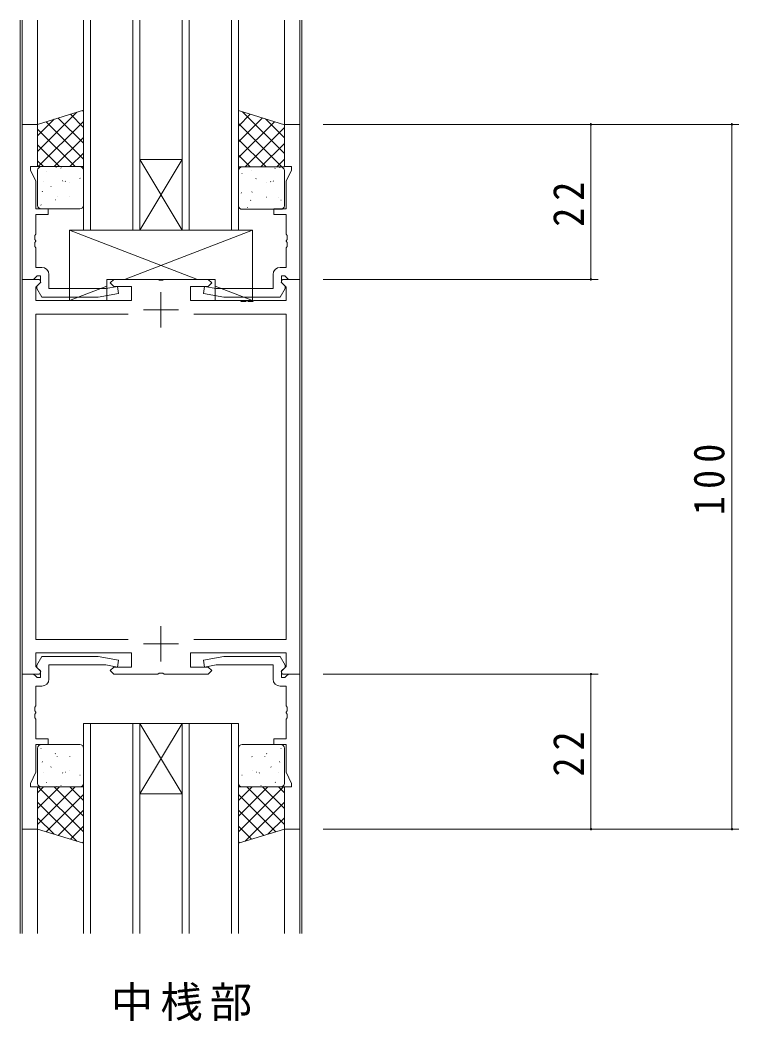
# Model space of a CAD drawing. Units: millimetres, scale not verified. Extents: x -567 to 567, y -403 to 403.
# Drawn here: x -238.1 to -136.1, y -118.8 to 23.2 of the extents above; entities that cross this region are included whole.
import ezdxf

# ---------------------------------------------------------------- set-up
doc = ezdxf.new("R2010")
doc.units = ezdxf.units.MM
doc.header["$LTSCALE"] = 2
doc.layers.add('0-2_USER1', color=7, linetype='Continuous')
for name, color, linetype, lineweight in [('0-3_YKK_11', 7, 'Continuous', 18), ('0-4_YKK_12', 2, 'Continuous', 18), ('0-5_YKK_13', 4, 'Continuous', 18), ('0-6_YKK_D', 6, 'Continuous', 18)]:
    doc.layers.add(name, color=color, linetype=linetype, lineweight=lineweight)
doc.styles.add('ＭＳ ゴシック', font='')
doc.styles.get('ＭＳ ゴシック').set_extended_font_data('MS Gothic')

msp = doc.modelspace()

# ---------------------------------------------------------------- linework, layer by layer
at = {"layer": '0-3_YKK_11'}
for p, q in [((-235.609, 8.39), (-237.809, 8.39)), ((-237.809, 8.39), (-237.809, -13.61)), ((-235.609, 2.39), (-235.609, 8.39)), ((-200.609, 8.39), (-198.409, 8.39)), ((-200.609, 2.39), (-200.609, 8.39)), ((-198.409, 8.39), (-198.409, -13.61)), ((-236.609, 2.39), (-235.609, 2.39)), ((-236.609, 1.89), (-236.609, 2.39)), ((-235.879, 0.325), (-236.609, 1.89)), ((-199.609, 2.39), (-200.609, 2.39)), ((-200.339, 0.325), (-199.609, 1.89)), ((-199.609, 1.89), (-199.609, 2.39)), ((-235.879, -3.61), (-235.879, 0.325)), ((-200.339, -3.61), (-200.339, 0.325)), ((-234.109, -3.61), (-235.879, -3.61)), ((-234.109, -4.41), (-234.109, -3.61)), ((-202.109, -3.61), (-200.339, -3.61)), ((-202.109, -4.41), (-202.109, -3.61)), ((-235.879, -4.41), (-234.109, -4.41)), ((-235.879, -7.201), (-235.879, -4.41)), ((-200.339, -4.41), (-202.109, -4.41)), ((-200.339, -7.201), (-200.339, -4.41)), ((-235.999, -7.385), (-235.879, -7.201)), ((-235.999, -7.934), (-235.999, -7.385)), ((-235.879, -8.118), (-235.999, -7.934)), ((-235.999, -8.385), (-235.879, -8.201)), ((-235.999, -8.934), (-235.999, -8.385)), ((-235.879, -8.201), (-235.879, -8.118)), ((-200.219, -7.385), (-200.339, -7.201)), ((-200.339, -8.118), (-200.219, -7.934)), ((-200.339, -8.201), (-200.339, -8.118)), ((-200.219, -8.385), (-200.339, -8.201)), ((-200.219, -7.934), (-200.219, -7.385)), ((-200.219, -8.934), (-200.219, -8.385)), ((-235.879, -9.118), (-235.999, -8.934)), ((-235.879, -11.91), (-235.879, -9.118)), ((-200.339, -9.118), (-200.219, -8.934)), ((-200.339, -11.91), (-200.339, -9.118)), ((-235.009, -11.91), (-235.879, -11.91)), ((-201.209, -11.91), (-200.339, -11.91)), ((-235.333, -13.61), (-237.809, -13.61)), ((-237.809, -13.61), (-237.809, -69.61)), ((-237.809, -13.61), (-236.179, -13.61)), ((-236.179, -13.61), (-235.879, -13.31)), ((-235.879, -13.31), (-235.679, -13.11)), ((-235.879, -14.704), (-235.173, -13.997)), ((-235.209, -14.06), (-235.709, -14.56)), ((-235.679, -13.11), (-235.209, -13.11)), ((-235.173, -13.997), (-235.333, -13.61)), ((-235.209, -13.11), (-235.209, -14.06)), ((-234.009, -14.91), (-234.009, -12.91)), ((-224.809, -13.61), (-225.309, -14.11)), ((-225.309, -14.11), (-224.809, -14.61)), ((-218.567, -13.61), (-224.809, -13.61)), ((-218.384, -13.73), (-218.567, -13.61)), ((-217.834, -13.73), (-218.384, -13.73)), ((-217.651, -13.61), (-217.834, -13.73)), ((-211.409, -13.61), (-217.651, -13.61)), ((-210.909, -14.11), (-211.409, -13.61)), ((-211.409, -14.61), (-210.909, -14.11)), ((-202.209, -14.91), (-202.209, -12.91)), ((-200.885, -13.61), (-201.045, -13.997)), ((-201.045, -13.997), (-200.339, -14.704)), ((-201.009, -13.11), (-201.009, -14.06)), ((-200.539, -13.11), (-201.009, -13.11)), ((-201.009, -14.06), (-200.509, -14.56)), ((-198.409, -13.61), (-200.885, -13.61)), ((-200.339, -13.31), (-200.539, -13.11)), ((-200.039, -13.61), (-200.339, -13.31)), ((-198.409, -13.61), (-200.039, -13.61)), ((-198.409, -69.61), (-198.409, -13.61)), ((-235.879, -16.61), (-235.879, -14.704)), ((-235.709, -14.56), (-235.709, -14.897)), ((-235.709, -14.897), (-235.009, -16.11)), ((-225.954, -14.91), (-234.009, -14.91)), ((-227.001, -16.11), (-224.122, -15.602)), ((-224.296, -14.617), (-225.954, -14.91)), ((-224.809, -14.61), (-222.309, -14.61)), ((-224.122, -15.602), (-224.296, -14.617)), ((-222.309, -14.61), (-222.309, -16.61)), ((-218.109, -15.41), (-218.109, -20.41)), ((-213.909, -14.61), (-211.409, -14.61)), ((-213.909, -16.61), (-213.909, -14.61)), ((-212.096, -15.602), (-211.922, -14.617)), ((-209.217, -16.11), (-212.096, -15.602)), ((-211.922, -14.617), (-210.264, -14.91)), ((-210.264, -14.91), (-202.209, -14.91)), ((-200.509, -14.897), (-201.209, -16.11)), ((-200.509, -14.56), (-200.509, -14.897)), ((-200.339, -14.704), (-200.339, -16.61)), ((-222.309, -16.61), (-235.879, -16.61)), ((-235.009, -16.11), (-227.001, -16.11)), ((-206.867, -16.61), (-213.909, -16.61)), ((-201.209, -16.11), (-209.217, -16.11)), ((-206.684, -16.73), (-206.867, -16.61)), ((-206.134, -16.73), (-206.684, -16.73)), ((-205.951, -16.61), (-206.134, -16.73)), ((-205.867, -16.61), (-205.951, -16.61)), ((-205.684, -16.73), (-205.867, -16.61)), ((-205.134, -16.73), (-205.684, -16.73)), ((-204.951, -16.61), (-205.134, -16.73)), ((-200.339, -16.61), (-204.951, -16.61)), ((-220.609, -17.91), (-215.609, -17.91)), ((-235.879, -18.54), (-222.783, -18.54)), ((-235.879, -64.68), (-235.879, -18.54)), ((-213.435, -18.54), (-200.339, -18.54)), ((-213.435, -18.54), (-200.339, -18.54)), ((-200.339, -18.54), (-200.339, -64.68)), ((-218.109, -62.81), (-218.109, -67.81)), ((-222.783, -64.68), (-235.879, -64.68)), ((-220.609, -65.31), (-215.609, -65.31)), ((-200.339, -64.68), (-213.435, -64.68)), ((-235.879, -66.61), (-222.309, -66.61)), ((-235.879, -68.515), (-235.879, -66.61)), ((-222.309, -66.61), (-222.309, -68.61)), ((-213.909, -66.61), (-200.339, -66.61)), ((-213.909, -68.61), (-213.909, -66.61)), ((-200.339, -66.61), (-200.339, -68.515)), ((-235.709, -68.322), (-235.009, -67.11)), ((-235.009, -67.11), (-227.001, -67.11)), ((-227.001, -67.11), (-224.122, -67.617)), ((-224.122, -67.617), (-224.296, -68.602)), ((-209.217, -67.11), (-212.096, -67.617)), ((-212.096, -67.617), (-211.922, -68.602)), ((-201.209, -67.11), (-209.217, -67.11)), ((-200.509, -68.322), (-201.209, -67.11)), ((-235.173, -69.222), (-235.879, -68.515)), ((-235.709, -68.66), (-235.709, -68.322)), ((-235.209, -69.16), (-235.709, -68.66)), ((-235.333, -69.61), (-235.173, -69.222)), ((-235.209, -70.11), (-235.209, -69.16)), ((-234.009, -68.31), (-234.009, -70.31)), ((-225.954, -68.31), (-234.009, -68.31)), ((-224.296, -68.602), (-225.954, -68.31)), ((-224.809, -68.61), (-225.309, -69.11)), ((-225.309, -69.11), (-224.809, -69.61)), ((-222.309, -68.61), (-224.809, -68.61)), ((-218.567, -69.61), (-218.384, -69.49)), ((-218.384, -69.49), (-217.834, -69.49)), ((-217.834, -69.49), (-217.651, -69.61)), ((-211.409, -68.61), (-213.909, -68.61)), ((-211.922, -68.602), (-210.264, -68.31)), ((-210.909, -69.11), (-211.409, -68.61)), ((-211.409, -69.61), (-210.909, -69.11)), ((-210.264, -68.31), (-202.209, -68.31)), ((-202.209, -68.31), (-202.209, -70.31)), ((-200.339, -68.515), (-201.045, -69.222)), ((-201.045, -69.222), (-200.885, -69.61)), ((-201.009, -69.16), (-200.509, -68.66)), ((-201.009, -70.11), (-201.009, -69.16)), ((-200.509, -68.66), (-200.509, -68.322)), ((-237.809, -69.61), (-235.333, -69.61)), ((-237.809, -69.61), (-236.179, -69.61)), ((-237.809, -91.61), (-237.809, -69.61)), ((-236.179, -69.61), (-235.879, -69.91)), ((-235.879, -69.91), (-235.679, -70.11)), ((-235.679, -70.11), (-235.209, -70.11)), ((-224.809, -69.61), (-218.567, -69.61)), ((-217.651, -69.61), (-211.409, -69.61)), ((-200.539, -70.11), (-201.009, -70.11)), ((-200.885, -69.61), (-198.409, -69.61)), ((-200.339, -69.91), (-200.539, -70.11)), ((-200.039, -69.61), (-200.339, -69.91)), ((-198.409, -69.61), (-200.039, -69.61)), ((-198.409, -91.61), (-198.409, -69.61)), ((-235.879, -71.31), (-235.879, -74.101)), ((-235.009, -71.31), (-235.879, -71.31)), ((-201.209, -71.31), (-200.339, -71.31)), ((-200.339, -71.31), (-200.339, -74.101)), ((-235.879, -74.101), (-235.999, -74.285)), ((-235.999, -74.285), (-235.999, -74.834)), ((-235.999, -74.834), (-235.879, -75.018)), ((-235.879, -75.101), (-235.999, -75.285)), ((-235.879, -75.018), (-235.879, -75.101)), ((-200.339, -74.101), (-200.219, -74.285)), ((-200.219, -74.834), (-200.339, -75.018)), ((-200.339, -75.018), (-200.339, -75.101)), ((-200.339, -75.101), (-200.219, -75.285)), ((-200.219, -74.285), (-200.219, -74.834)), ((-235.999, -75.285), (-235.999, -75.834)), ((-235.999, -75.834), (-235.879, -76.018)), ((-235.879, -76.018), (-235.879, -78.81)), ((-200.219, -75.834), (-200.339, -76.018)), ((-200.339, -76.018), (-200.339, -78.81)), ((-200.219, -75.285), (-200.219, -75.834)), ((-235.879, -78.81), (-234.109, -78.81)), ((-234.109, -78.81), (-234.109, -79.61)), ((-202.109, -78.81), (-202.109, -79.61)), ((-200.339, -78.81), (-202.109, -78.81)), ((-235.879, -79.61), (-235.879, -83.544)), ((-234.109, -79.61), (-235.879, -79.61)), ((-202.109, -79.61), (-200.339, -79.61)), ((-200.339, -79.61), (-200.339, -83.544)), ((-235.879, -83.544), (-236.609, -85.11)), ((-200.339, -83.544), (-199.609, -85.11)), ((-236.609, -85.11), (-236.609, -85.61)), ((-199.609, -85.11), (-199.609, -85.61)), ((-236.609, -85.61), (-235.609, -85.61)), ((-235.609, -85.61), (-235.609, -91.61)), ((-200.609, -85.61), (-200.609, -91.61)), ((-199.609, -85.61), (-200.609, -85.61)), ((-235.609, -91.61), (-237.809, -91.61)), ((-200.609, -91.61), (-198.409, -91.61))]:
    msp.add_line(p, q, dxfattribs=at)
for centre, start, end in [((-235.009, -12.91), 0.00001, 89.99999), ((-201.209, -12.91), 90.00001, 179.99999), ((-235.009, -70.31), 270.00001, 359.99999), ((-201.209, -70.31), 180.00001, 269.99999)]:
    msp.add_arc(centre, 1, start, end, dxfattribs=at)
at = {"layer": '0-4_YKK_12'}
for p, q in [((-238.109, 23.193), (-238.109, -106.412)), ((-237.809, 8.09), (-237.808, 23.193)), ((-235.609, 8.19), (-235.609, 23.193)), ((-229.109, 23.19), (-229.109, -6.607)), ((-228.109, -6.607), (-228.109, 23.19)), ((-222.109, 23.19), (-222.109, -6.607)), ((-221.109, -6.607), (-221.109, 23.19)), ((-215.109, 23.19), (-215.109, -6.607)), ((-214.109, -6.607), (-214.109, 23.19)), ((-208.109, 23.19), (-208.109, -6.607)), ((-207.109, -6.607), (-207.109, 23.19)), ((-200.609, 8.19), (-200.609, 23.193)), ((-198.409, 8.09), (-198.409, 23.193)), ((-198.109, 23.193), (-198.109, -106.412)), ((-215.109, -6.607), (-221.109, 3.393)), ((-221.109, -6.607), (-215.109, 3.393)), ((-221.109, 3.393), (-215.109, 3.393)), ((-229.109, -6.607), (-221.109, -6.607)), ((-221.109, -6.607), (-215.109, -6.607)), ((-215.109, -6.607), (-207.109, -6.607)), ((-221.109, -76.61), (-229.109, -76.61)), ((-229.109, -76.61), (-229.109, -106.411)), ((-228.109, -106.411), (-228.109, -76.61)), ((-222.109, -76.61), (-222.109, -106.411)), ((-215.109, -76.61), (-221.109, -86.61)), ((-221.109, -76.61), (-215.109, -86.61)), ((-221.109, -76.61), (-215.109, -76.61)), ((-221.109, -106.411), (-221.109, -76.61)), ((-207.109, -76.61), (-215.109, -76.61)), ((-215.109, -76.61), (-215.109, -106.411)), ((-214.109, -106.411), (-214.109, -76.61)), ((-208.109, -76.61), (-208.109, -106.411)), ((-207.109, -106.411), (-207.109, -76.61)), ((-221.109, -86.61), (-215.109, -86.61)), ((-237.808, -106.412), (-237.809, -91.31)), ((-235.609, -106.412), (-235.609, -91.41)), ((-200.609, -106.412), (-200.609, -91.41)), ((-198.409, -106.412), (-198.409, -91.31))]:
    msp.add_line(p, q, dxfattribs=at)
at = {"layer": '0-5_YKK_13'}
for p, q in [((-229.109, 10.39), (-235.609, 8.39)), ((-230.043, 10.103), (-235.609, 4.537)), ((-229.251, 10.347), (-229.109, 10.205)), ((-229.109, 2.39), (-229.109, 10.39)), ((-207.109, 2.34), (-207.109, 10.34)), ((-207.109, 10.34), (-200.609, 8.34)), ((-206.529, 10.162), (-200.609, 4.242)), ((-233.286, 9.105), (-235.609, 6.782)), ((-229.109, 8.792), (-235.511, 2.39)), ((-234.401, 8.762), (-229.109, 3.47)), ((-232.684, 9.29), (-229.109, 5.715)), ((-230.968, 9.819), (-229.109, 7.96)), ((-205.438, 9.826), (-207.109, 8.155)), ((-203.721, 9.298), (-207.109, 5.91)), ((-202.004, 8.77), (-207.109, 3.665)), ((-203.286, 9.164), (-200.609, 6.487)), ((-235.609, 8.39), (-235.609, 2.39)), ((-235.609, 7.725), (-230.275, 2.39)), ((-207.109, 8.497), (-200.952, 2.34)), ((-200.609, 7.92), (-206.189, 2.34)), ((-200.609, 8.34), (-200.609, 2.34)), ((-229.109, 6.547), (-233.266, 2.39)), ((-207.109, 6.252), (-203.197, 2.34)), ((-235.609, 5.48), (-232.52, 2.39)), ((-229.109, 4.302), (-231.021, 2.39)), ((-200.609, 5.675), (-203.943, 2.34)), ((-235.609, 3.235), (-234.765, 2.39)), ((-207.109, 4.007), (-205.442, 2.34)), ((-200.609, 3.43), (-201.698, 2.34)), ((-235.609, 2.39), (-229.109, 2.39)), ((-235.609, -3.11), (-235.609, 1.89)), ((-235.109, 2.39), (-229.609, 2.39)), ((-234.374, 1.77), (-234.331, 1.746)), ((-232.982, 2.296), (-232.975, 2.288)), ((-232.298, 2.202), (-232.254, 2.178)), ((-229.109, 1.89), (-229.109, -3.11)), ((-200.609, 2.34), (-207.109, 2.34)), ((-207.109, 1.84), (-207.109, -3.16)), ((-206.613, 1.429), (-206.657, 1.405)), ((-201.109, 2.34), (-206.609, 2.34)), ((-205.231, 1.8), (-205.237, 1.793)), ((-201.92, 2.152), (-201.964, 2.128)), ((-201.236, 2.246), (-201.243, 2.238)), ((-200.609, -3.16), (-200.609, 1.84)), ((-234.801, 0.313), (-234.795, 0.306)), ((-232.083, 0.423), (-232.037, 0.335)), ((-231.707, 0.312), (-231.663, 0.288)), ((-231.04, 0.128), (-231.034, 0.121)), ((-229.63, 0.745), (-229.586, 0.721)), ((-204.588, 0.695), (-204.632, 0.671)), ((-203.178, 0.078), (-203.184, 0.071)), ((-202.512, 0.262), (-202.555, 0.238)), ((-202.135, 0.373), (-202.181, 0.285)), ((-234.973, -1.101), (-234.926, -1.19)), ((-233.731, -0.422), (-233.688, -0.446)), ((-206.704, -1.281), (-206.75, -1.369)), ((-205.179, -1.195), (-205.223, -1.219)), ((-233.14, -2.312), (-233.096, -2.336)), ((-232.826, -1.892), (-232.82, -1.899)), ((-231.064, -1.879), (-231.02, -1.903)), ((-205.386, -2.387), (-205.393, -2.395)), ((-203.155, -1.929), (-203.198, -1.953)), ((-201.392, -1.942), (-201.399, -1.949)), ((-201.078, -2.362), (-201.122, -2.386)), ((-235.165, -3.046), (-235.121, -3.07)), ((-229.609, -3.61), (-235.109, -3.61)), ((-206.609, -3.66), (-201.109, -3.66)), ((-205.822, -3.387), (-205.866, -3.411)), ((-212.909, -13.61), (-231.109, -6.61)), ((-231.109, -6.61), (-205.109, -6.61)), ((-231.109, -6.61), (-231.109, -16.61)), ((-223.309, -13.61), (-205.109, -6.61)), ((-205.109, -6.61), (-205.109, -16.61)), ((-210.409, -13.61), (-210.409, -16.61)), ((-231.109, -16.61), (-225.809, -14.571)), ((-205.109, -16.61), (-210.409, -14.571)), ((-231.109, -16.61), (-225.809, -16.61)), ((-210.409, -16.61), (-205.109, -16.61)), ((-235.609, -80.11), (-235.609, -85.11)), ((-235.165, -80.173), (-235.121, -80.149)), ((-229.609, -79.61), (-235.109, -79.61)), ((-233.14, -80.907), (-233.096, -80.883)), ((-229.109, -85.11), (-229.109, -80.11)), ((-207.109, -85.11), (-207.109, -80.11)), ((-206.609, -79.61), (-201.109, -79.61)), ((-203.078, -80.907), (-203.122, -80.883)), ((-201.053, -80.173), (-201.097, -80.149)), ((-200.609, -80.11), (-200.609, -85.11)), ((-234.973, -82.118), (-234.926, -82.029)), ((-232.826, -81.327), (-232.82, -81.32)), ((-231.064, -81.34), (-231.02, -81.316)), ((-205.155, -81.34), (-205.198, -81.316)), ((-203.392, -81.327), (-203.399, -81.32)), ((-201.245, -82.118), (-201.292, -82.029)), ((-234.801, -83.532), (-234.795, -83.525)), ((-233.731, -82.797), (-233.688, -82.773)), ((-232.083, -83.642), (-232.037, -83.554)), ((-231.707, -83.531), (-231.663, -83.507)), ((-231.04, -83.347), (-231.034, -83.34)), ((-205.178, -83.347), (-205.184, -83.34)), ((-204.512, -83.531), (-204.555, -83.507)), ((-204.135, -83.642), (-204.181, -83.554)), ((-202.487, -82.797), (-202.531, -82.773)), ((-201.417, -83.532), (-201.424, -83.525)), ((-234.374, -84.989), (-234.331, -84.965)), ((-229.63, -83.964), (-229.586, -83.94)), ((-206.588, -83.964), (-206.632, -83.94)), ((-201.844, -84.989), (-201.888, -84.965)), ((-235.609, -85.61), (-229.109, -85.61)), ((-235.609, -91.61), (-235.609, -85.61)), ((-235.609, -90.944), (-230.275, -85.61)), ((-235.609, -88.699), (-232.52, -85.61)), ((-235.609, -86.454), (-234.765, -85.61)), ((-229.109, -92.011), (-235.511, -85.61)), ((-235.109, -85.61), (-229.609, -85.61)), ((-229.109, -89.766), (-233.266, -85.61)), ((-232.982, -85.515), (-232.975, -85.507)), ((-232.298, -85.421), (-232.254, -85.397)), ((-229.109, -87.521), (-231.021, -85.61)), ((-229.109, -85.61), (-229.109, -93.61)), ((-207.109, -85.61), (-207.109, -93.61)), ((-200.609, -85.61), (-207.109, -85.61)), ((-207.109, -92.011), (-200.707, -85.61)), ((-207.109, -89.766), (-202.952, -85.61)), ((-207.109, -87.521), (-205.197, -85.61)), ((-201.109, -85.61), (-206.609, -85.61)), ((-200.609, -90.944), (-205.943, -85.61)), ((-203.92, -85.421), (-203.964, -85.397)), ((-200.609, -88.699), (-203.698, -85.61)), ((-203.236, -85.515), (-203.243, -85.507)), ((-200.609, -86.454), (-201.453, -85.61)), ((-200.609, -91.61), (-200.609, -85.61)), ((-230.043, -93.322), (-235.609, -87.756)), ((-234.401, -91.981), (-229.109, -86.689)), ((-201.817, -91.981), (-207.109, -86.689)), ((-206.175, -93.322), (-200.609, -87.756)), ((-232.684, -92.509), (-229.109, -88.934)), ((-203.534, -92.509), (-207.109, -88.934)), ((-233.286, -92.324), (-235.609, -90.001)), ((-202.932, -92.324), (-200.609, -90.001)), ((-229.109, -93.61), (-235.609, -91.61)), ((-230.968, -93.038), (-229.109, -91.179)), ((-205.251, -93.038), (-207.109, -91.179)), ((-207.109, -93.61), (-200.609, -91.61)), ((-229.251, -93.566), (-229.109, -93.424)), ((-206.967, -93.566), (-207.109, -93.424))]:
    msp.add_line(p, q, dxfattribs=at)
msp.add_lwpolyline([(-210.409, -13.61), (-225.809, -13.61), (-225.809, -16.61)], dxfattribs=at)
for centre, start, end in [((-235.109, 1.89), 90, 180), ((-229.609, 1.89), 0, 90), ((-206.609, 1.84), 90, 180), ((-201.109, 1.84), 0, 90), ((-235.109, -3.11), 180, 270), ((-229.609, -3.11), 270, 0), ((-206.609, -3.16), 180, 270), ((-201.109, -3.16), 270, 0), ((-235.109, -80.11), 90, 180), ((-229.609, -80.11), 0, 90), ((-206.609, -80.11), 90, 180), ((-201.109, -80.11), 0, 90), ((-235.109, -85.11), 180, 270), ((-229.609, -85.11), 270, 360), ((-206.609, -85.11), 180, 270), ((-201.109, -85.11), 270, 0)]:
    msp.add_arc(centre, 0.5, start, end, dxfattribs=at)
at = {"layer": '0-6_YKK_D'}
for p, q in [((-195.109, 8.39), (-156.11, 8.39)), ((-195.109, 8.39), (-136.11, 8.39)), ((-157.11, 8.39), (-157.11, -13.61)), ((-137.11, -91.61), (-137.11, 8.39)), ((-195.109, -13.61), (-156.11, -13.61)), ((-195.109, -69.61), (-156.11, -69.61)), ((-157.11, -91.61), (-157.11, -69.61)), ((-195.109, -91.61), (-156.11, -91.61)), ((-195.109, -91.61), (-136.11, -91.61))]:
    msp.add_line(p, q, dxfattribs=at)
for centre, start, end in [((-157.11, 8.39), 90, 270), ((-157.11, 8.39), 270, 90), ((-137.11, 8.39), 90, 270), ((-137.11, 8.39), 270, 90), ((-157.11, -13.61), 90, 270), ((-157.11, -13.61), 270, 90), ((-157.11, -69.61), 90, 270), ((-157.11, -69.61), 270, 90), ((-157.11, -91.61), 90, 270), ((-157.11, -91.61), 270, 90), ((-137.11, -91.61), 90, 270), ((-137.11, -91.61), 270, 90)]:
    msp.add_arc(centre, 0.106, start, end, dxfattribs=at)

# ---------------------------------------------------------------- texts
at = {"layer": '0-2_USER1', "insert": (-225.217, -118.825), "char_height": 4.399, "attachment_point": 7, "style": 'ＭＳ ゴシック'}
msp.add_mtext('\\T1.17;中桟部', dxfattribs=at)
at = {"layer": '0-6_YKK_D', "color": 7, "char_height": 4.399, "attachment_point": 7, "rotation": 90, "style": 'ＭＳ ゴシック'}
for s, insert in [('\\T1.37;\\W0.9;22', (-158.11, -6.13)), ('\\T1.38;\\W0.9;100', (-138.11, -47.05)), ('\\T1.37;\\W0.9;22', (-158.11, -84.13))]:
    msp.add_mtext(s, dxfattribs=dict(at, insert=insert))

doc.saveas('drawing.dxf')
